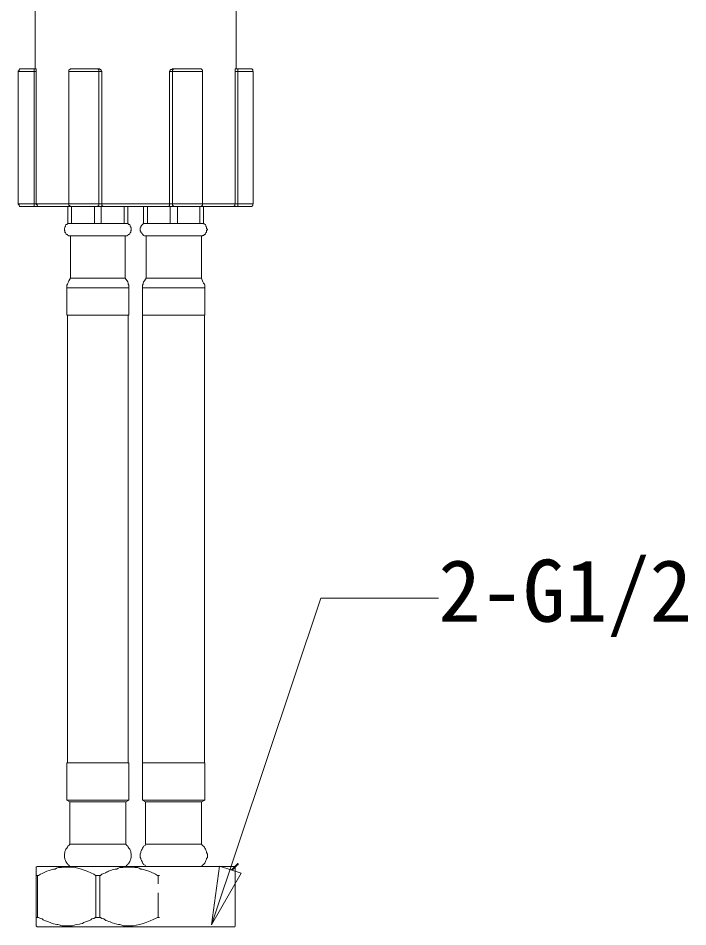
# Model space of a CAD drawing. Units: millimetres at full size, sheet at 1:4; details may follow other scales. Extents: x -400 to 402, y -550 to 540.
# Drawn here: x -213 to -86.5, y -240.4 to -68.8 of the extents above; entities that cross this region are included whole.
import ezdxf
from ezdxf.enums import TextEntityAlignment as Align

# ---------------------------------------------------------------- set-up
doc = ezdxf.new("R2010")
doc.units = ezdxf.units.MM
doc.header["$LTSCALE"] = 4
doc.layers.add('0-0', color=7, linetype='Continuous', lineweight=18)
doc.styles.add('ＭＳ ゴシック', font='')
doc.styles.get('ＭＳ ゴシック').set_extended_font_data('MS Gothic')

msp = doc.modelspace()

# ---------------------------------------------------------------- linework, layer by layer
at = {"layer": '0-0'}
for p, q in [((-209.848, -57.865), (-209.848, -78.373)), ((-171.842, -57.865), (-171.842, -78.373)), ((-209.66, -78.843), (-213.047, -78.843)), ((-213.046, -78.843), (-213.046, -103.867)), ((-209.754, -78.373), (-212.483, -78.373)), ((-210.036, -78.843), (-210.036, -78.373)), ((-210.036, -103.867), (-210.036, -78.843)), ((-209.66, -103.867), (-209.66, -78.843)), ((-197.243, -78.843), (-203.452, -78.843)), ((-203.451, -78.843), (-203.451, -103.867)), ((-197.995, -78.373), (-202.981, -78.373)), ((-197.806, -103.867), (-197.806, -78.843)), ((-197.242, -103.867), (-197.242, -78.843)), ((-178.24, -78.843), (-184.449, -78.843)), ((-184.448, -78.843), (-184.448, -103.867)), ((-183.883, -78.843), (-183.883, -103.867)), ((-178.71, -78.373), (-183.696, -78.373)), ((-178.239, -78.843), (-178.239, -103.867)), ((-168.644, -78.843), (-172.031, -78.843)), ((-172.03, -78.843), (-172.03, -103.867)), ((-169.209, -78.373), (-171.937, -78.373)), ((-171.56, -78.843), (-171.56, -103.867)), ((-168.643, -78.843), (-168.643, -103.867)), ((-168.644, -103.867), (-213.047, -103.867)), ((-169.209, -104.337), (-212.483, -104.337)), ((-210.036, -104.337), (-210.036, -103.867)), ((-203.639, -104.337), (-203.639, -107.536)), ((-202.98, -104.337), (-202.98, -107.536)), ((-198.653, -104.337), (-198.653, -107.536)), ((-197.336, -104.337), (-197.336, -107.536)), ((-193.009, -104.337), (-193.009, -107.536)), ((-192.35, -104.337), (-192.35, -107.536)), ((-189.34, -104.337), (-189.34, -107.536)), ((-188.587, -104.337), (-188.587, -107.536)), ((-184.354, -104.337), (-184.354, -107.536)), ((-182.943, -104.337), (-182.943, -107.536)), ((-178.709, -104.337), (-178.709, -107.536)), ((-178.051, -104.337), (-178.051, -107.536)), ((-203.64, -107.536), (-192.351, -107.536)), ((-189.34, -107.536), (-178.052, -107.536)), ((-203.169, -109.888), (-192.821, -109.888)), ((-203.169, -117.884), (-203.169, -109.888)), ((-192.82, -117.884), (-192.82, -109.888)), ((-188.87, -109.888), (-178.428, -109.888)), ((-188.869, -117.884), (-188.869, -109.888)), ((-178.427, -117.884), (-178.427, -109.888)), ((-203.169, -117.884), (-192.821, -117.884)), ((-188.87, -117.884), (-178.428, -117.884)), ((-203.828, -119.672), (-192.163, -119.672)), ((-203.827, -124.846), (-203.827, -119.672)), ((-192.162, -124.846), (-192.162, -119.672)), ((-189.529, -119.672), (-177.769, -119.672)), ((-189.528, -124.846), (-189.528, -119.672)), ((-177.769, -124.846), (-177.769, -119.672)), ((-203.828, -124.846), (-192.163, -124.846)), ((-203.733, -209.418), (-203.733, -124.846)), ((-192.256, -209.418), (-192.256, -124.846)), ((-189.529, -124.846), (-177.769, -124.846)), ((-189.528, -209.418), (-189.528, -124.846)), ((-177.863, -209.418), (-177.863, -124.846)), ((-176.546, -239.992), (-155.849, -178.28)), ((-155.849, -178.28), (-133.648, -178.28)), ((-203.828, -209.418), (-192.163, -209.418)), ((-203.827, -216.474), (-203.827, -209.418)), ((-192.162, -216.474), (-192.162, -209.418)), ((-189.529, -209.418), (-177.769, -209.418)), ((-189.528, -216.474), (-189.528, -209.418)), ((-177.769, -216.474), (-177.769, -209.418)), ((-203.828, -216.474), (-192.163, -216.474)), ((-203.263, -216.756), (-203.828, -216.474)), ((-203.263, -216.756), (-192.727, -216.756)), ((-203.263, -224.752), (-203.263, -216.756)), ((-192.726, -216.756), (-192.162, -216.474)), ((-192.726, -224.752), (-192.726, -216.756)), ((-189.529, -216.474), (-177.769, -216.474)), ((-188.964, -216.756), (-189.529, -216.474)), ((-188.964, -216.756), (-178.428, -216.756)), ((-188.963, -224.752), (-188.963, -216.756)), ((-178.427, -216.756), (-177.769, -216.474)), ((-178.427, -224.752), (-178.427, -216.756)), ((-203.263, -224.752), (-192.727, -224.752)), ((-188.964, -224.752), (-178.428, -224.752)), ((-209.66, -229.08), (-209.471, -228.986)), ((-209.66, -240.18), (-209.66, -229.08)), ((-209.472, -228.986), (-172.125, -228.986)), ((-172.03, -240.18), (-172.03, -229.08)), ((-209.66, -230.679), (-209.378, -230.679)), ((-209.377, -238.581), (-209.377, -230.679)), ((-198.372, -230.679), (-197.619, -230.679)), ((-198.371, -238.581), (-198.371, -230.679)), ((-197.618, -238.581), (-197.618, -230.679)), ((-186.612, -230.679), (-186.33, -230.679)), ((-186.611, -232.278), (-186.611, -230.679)), ((-186.611, -238.581), (-186.611, -233.972)), ((-209.66, -238.581), (-209.378, -238.581)), ((-209.472, -240.369), (-209.66, -240.18)), ((-198.372, -238.581), (-197.619, -238.581)), ((-186.612, -238.581), (-186.33, -238.581)), ((-172.124, -240.369), (-172.03, -240.18)), ((-209.472, -240.369), (-172.125, -240.369))]:
    msp.add_line(p, q, dxfattribs=at)
for points in [[(-212.482, -78.373), (-212.576, -78.373), (-212.67, -78.373), (-212.764, -78.373), (-212.764, -78.467), (-212.858, -78.467), (-212.858, -78.561), (-212.858, -78.749), (-213.046, -78.749), (-213.046, -78.843)], [(-209.754, -78.373), (-209.66, -78.373), (-209.66, -78.843)], [(-202.98, -78.373), (-203.074, -78.373), (-203.169, -78.373), (-203.263, -78.467), (-203.451, -78.561), (-203.451, -78.749), (-203.451, -78.843)], [(-197.806, -78.843), (-197.806, -78.561), (-197.9, -78.561), (-197.9, -78.467), (-197.994, -78.373), (-198.183, -78.373)], [(-197.994, -78.373), (-197.618, -78.373), (-197.618, -78.467), (-197.524, -78.467), (-197.43, -78.561), (-197.336, -78.561), (-197.336, -78.749), (-197.242, -78.843)], [(-184.448, -78.843), (-184.354, -78.749), (-184.354, -78.561), (-184.26, -78.561), (-184.26, -78.467), (-183.977, -78.467), (-183.977, -78.373), (-183.695, -78.373)], [(-183.883, -78.843), (-183.883, -78.561), (-183.789, -78.561), (-183.789, -78.467), (-183.695, -78.373), (-183.413, -78.373)], [(-178.239, -78.843), (-178.239, -78.749), (-178.239, -78.561), (-178.333, -78.561), (-178.333, -78.467), (-178.427, -78.467), (-178.427, -78.373), (-178.615, -78.373), (-178.709, -78.373)], [(-172.03, -78.843), (-172.03, -78.373), (-171.936, -78.373)], [(-171.56, -78.843), (-171.56, -78.373), (-171.654, -78.373)], [(-168.643, -78.843), (-168.737, -78.843), (-168.737, -78.749), (-168.737, -78.561), (-168.737, -78.467), (-168.831, -78.467), (-168.831, -78.373), (-169.02, -78.373), (-169.114, -78.373), (-169.208, -78.373)], [(-213.046, -103.867), (-213.046, -103.961), (-212.858, -103.961), (-212.858, -104.149), (-212.858, -104.243), (-212.764, -104.243), (-212.764, -104.337), (-212.67, -104.337), (-212.576, -104.337), (-212.482, -104.337)], [(-209.095, -104.337), (-209.377, -104.337), (-209.377, -104.243), (-209.471, -104.243), (-209.471, -103.961), (-209.66, -103.961), (-209.66, -103.867)], [(-203.451, -103.867), (-203.451, -103.961), (-203.451, -104.149), (-203.263, -104.149), (-203.263, -104.243), (-203.169, -104.337), (-203.074, -104.337), (-202.98, -104.337)], [(-198.183, -104.337), (-197.994, -104.337), (-197.994, -104.243), (-197.9, -104.243), (-197.9, -104.149), (-197.806, -104.149), (-197.806, -103.867)], [(-196.96, -104.337), (-197.054, -104.337), (-197.054, -104.243), (-197.242, -104.243), (-197.242, -103.867)], [(-184.636, -104.337), (-184.542, -104.337), (-184.542, -104.243), (-184.448, -104.149), (-184.448, -103.867)], [(-183.413, -104.337), (-183.695, -104.337), (-183.695, -104.243), (-183.789, -104.243), (-183.789, -104.149), (-183.883, -104.149), (-183.883, -103.867)], [(-178.709, -104.337), (-178.615, -104.337), (-178.427, -104.337), (-178.427, -104.243), (-178.333, -104.243), (-178.333, -104.149), (-178.239, -104.149), (-178.239, -103.961), (-178.239, -103.867)], [(-172.594, -104.337), (-172.218, -104.337), (-172.218, -104.243), (-172.124, -104.243), (-172.124, -103.867), (-172.03, -103.867)], [(-171.654, -104.337), (-171.56, -104.337), (-171.56, -103.867)], [(-169.208, -104.337), (-169.114, -104.337), (-169.02, -104.337), (-168.831, -104.337), (-168.831, -104.243), (-168.737, -104.149), (-168.737, -103.961), (-168.737, -103.867), (-168.643, -103.867)], [(-203.545, -107.536), (-203.639, -107.63), (-203.733, -107.63), (-203.827, -107.724), (-204.015, -107.724), (-204.015, -107.818), (-204.109, -107.912), (-204.109, -108.1), (-204.203, -108.194), (-204.203, -108.289), (-204.203, -108.383), (-204.297, -108.477), (-204.297, -108.665), (-204.297, -108.759), (-204.297, -108.853), (-204.203, -108.947), (-204.203, -109.041), (-204.203, -109.229), (-204.109, -109.229), (-204.109, -109.323), (-204.015, -109.417), (-204.015, -109.512), (-203.827, -109.606), (-203.733, -109.606), (-203.639, -109.794), (-203.545, -109.794), (-203.545, -109.888), (-203.451, -109.888), (-203.263, -109.888), (-203.169, -109.888)], [(-192.82, -109.888), (-192.726, -109.888), (-192.538, -109.888), (-192.444, -109.888), (-192.35, -109.794), (-192.256, -109.606), (-192.162, -109.606), (-191.974, -109.512), (-191.974, -109.417), (-191.88, -109.323), (-191.88, -109.229), (-191.786, -109.229), (-191.786, -109.041), (-191.786, -108.947), (-191.691, -108.853), (-191.691, -108.759), (-191.691, -108.665), (-191.691, -108.477), (-191.691, -108.383), (-191.786, -108.289), (-191.786, -108.194), (-191.88, -108.1), (-191.88, -107.912), (-191.974, -107.818), (-191.974, -107.724), (-192.162, -107.724), (-192.256, -107.63), (-192.35, -107.536), (-192.444, -107.536)], [(-189.151, -107.536), (-189.34, -107.536), (-189.434, -107.63), (-189.528, -107.724), (-189.622, -107.724), (-189.622, -107.818), (-189.716, -107.912), (-189.904, -108.1), (-189.904, -108.194), (-189.904, -108.289), (-189.998, -108.383), (-189.998, -108.477), (-189.998, -108.665), (-189.998, -108.759), (-189.998, -108.853), (-189.998, -108.947), (-189.904, -109.041), (-189.904, -109.229), (-189.716, -109.323), (-189.622, -109.417), (-189.622, -109.512), (-189.528, -109.606), (-189.434, -109.606), (-189.434, -109.794), (-189.34, -109.794), (-189.151, -109.888), (-189.057, -109.888), (-188.963, -109.888), (-188.869, -109.888)], [(-178.427, -109.888), (-178.333, -109.888), (-178.239, -109.888), (-178.145, -109.794), (-178.051, -109.794), (-177.863, -109.606), (-177.769, -109.606), (-177.674, -109.512), (-177.674, -109.417), (-177.58, -109.323), (-177.58, -109.229), (-177.486, -109.229), (-177.486, -109.041), (-177.486, -108.947), (-177.486, -108.853), (-177.298, -108.759), (-177.298, -108.665), (-177.486, -108.477), (-177.486, -108.383), (-177.486, -108.289), (-177.486, -108.194), (-177.58, -108.1), (-177.58, -107.912), (-177.674, -107.818), (-177.674, -107.724), (-177.769, -107.724), (-177.863, -107.63), (-178.051, -107.63), (-178.145, -107.536)], [(-203.17, -117.884), (-203.264, -118.072), (-203.452, -118.354), (-203.546, -118.543), (-203.64, -118.825), (-203.735, -119.013), (-203.829, -119.201), (-203.829, -119.483), (-203.829, -119.672)], [(-192.163, -119.672), (-192.163, -119.483), (-192.163, -119.201), (-192.257, -119.013), (-192.257, -118.825), (-192.352, -118.543), (-192.446, -118.354), (-192.728, -118.072), (-192.822, -117.884)], [(-188.871, -117.884), (-188.965, -118.072), (-189.153, -118.354), (-189.341, -118.543), (-189.435, -118.825), (-189.435, -119.013), (-189.529, -119.201), (-189.529, -119.483), (-189.529, -119.672)], [(-177.77, -119.672), (-177.77, -119.483), (-177.77, -119.201), (-177.864, -119.013), (-178.052, -118.825), (-178.146, -118.543), (-178.24, -118.354), (-178.335, -118.072), (-178.429, -117.884)], [(-203.264, -224.752), (-203.452, -225.034), (-203.64, -225.129), (-203.735, -225.317), (-203.829, -225.505), (-204.017, -225.693), (-204.111, -225.881), (-204.205, -226.163), (-204.205, -226.352), (-204.299, -226.634), (-204.299, -226.822), (-204.299, -227.01), (-204.299, -227.292), (-204.205, -227.48), (-204.205, -227.574), (-204.111, -227.857), (-204.017, -228.045), (-203.829, -228.327), (-203.735, -228.421), (-203.64, -228.609), (-203.452, -228.703), (-203.264, -228.986)], [(-192.728, -228.986), (-192.54, -228.703), (-192.352, -228.609), (-192.257, -228.421), (-192.163, -228.327), (-191.975, -228.045), (-191.881, -227.857), (-191.787, -227.574), (-191.787, -227.48), (-191.693, -227.292), (-191.693, -227.01), (-191.693, -226.822), (-191.693, -226.634), (-191.787, -226.352), (-191.787, -226.163), (-191.881, -225.881), (-191.975, -225.693), (-192.163, -225.505), (-192.257, -225.317), (-192.352, -225.129), (-192.54, -225.034), (-192.728, -224.752)], [(-188.963, -224.752), (-189.057, -225.034), (-189.34, -225.129), (-189.434, -225.317), (-189.528, -225.505), (-189.622, -225.693), (-189.716, -225.881), (-189.904, -226.163), (-189.904, -226.352), (-189.998, -226.634), (-189.998, -226.822), (-189.998, -227.01), (-189.998, -227.292), (-189.904, -227.48), (-189.904, -227.574), (-189.716, -227.857), (-189.622, -228.045), (-189.528, -228.327), (-189.434, -228.421), (-189.34, -228.609), (-189.057, -228.703), (-188.963, -228.986)], [(-177.58, -227.857), (-177.486, -227.574), (-177.486, -227.48), (-177.298, -227.292), (-177.298, -227.01), (-177.298, -226.822), (-177.298, -226.634), (-177.486, -226.352), (-177.486, -226.163), (-177.58, -225.881), (-177.674, -225.693), (-177.769, -225.505), (-177.863, -225.317), (-178.051, -225.129), (-178.239, -225.034), (-178.427, -224.752)], [(-178.429, -228.986), (-178.24, -228.703), (-178.052, -228.609), (-177.864, -228.421), (-177.77, -228.327), (-177.676, -228.045), (-177.582, -227.857)], [(-209.377, -230.679), (-209.189, -230.679), (-208.813, -230.397), (-208.531, -230.303), (-208.017, -230.038), (-207.607, -229.862), (-207.188, -229.718), (-206.649, -229.55), (-206.367, -229.456), (-206.085, -229.456), (-205.803, -229.268), (-205.426, -229.174), (-204.862, -229.174), (-204.674, -229.08), (-203.545, -229.08), (-202.306, -229.191), (-201.089, -229.506), (-199.902, -229.937), (-198.747, -230.397), (-198.465, -230.679), (-198.371, -230.679)], [(-197.618, -230.679), (-197.524, -230.679), (-197.242, -230.397), (-196.866, -230.303), (-196.57, -230.168), (-196.335, -230.054), (-196.139, -229.957), (-195.96, -229.871), (-195.776, -229.792), (-195.567, -229.716), (-195.31, -229.637), (-194.984, -229.55), (-194.702, -229.456), (-194.42, -229.456), (-194.137, -229.268), (-193.855, -229.174), (-193.291, -229.174), (-193.009, -229.08), (-191.315, -229.08), (-191.033, -229.174), (-190.469, -229.174), (-190.186, -229.268), (-189.904, -229.456), (-189.622, -229.456), (-189.34, -229.55), (-188.334, -229.876), (-187.364, -230.303), (-187.082, -230.397), (-186.706, -230.679), (-186.611, -230.679)], [(-209.377, -238.581), (-209.189, -238.581), (-208.813, -238.769), (-208.531, -238.863), (-208.295, -239.054), (-208.093, -239.177), (-207.909, -239.253), (-207.724, -239.306), (-207.523, -239.356), (-207.288, -239.426), (-207.002, -239.536), (-206.649, -239.71), (-206.367, -239.804), (-206.085, -239.898), (-205.772, -239.904), (-205.522, -239.941), (-205.316, -240), (-205.135, -240.066), (-204.962, -240.13), (-204.777, -240.178), (-204.561, -240.199), (-204.297, -240.18), (-203.263, -240.18), (-202.81, -240.172), (-202.444, -240.057), (-202.041, -239.933), (-201.475, -239.898), (-201.287, -239.804), (-200.911, -239.71), (-200.61, -239.542), (-200.354, -239.432), (-200.131, -239.361), (-199.929, -239.307), (-199.739, -239.251), (-199.549, -239.172), (-199.347, -239.05), (-199.123, -238.863), (-198.747, -238.769), (-198.465, -238.581), (-198.371, -238.581)], [(-197.618, -238.581), (-197.524, -238.581), (-197.242, -238.769), (-196.866, -238.863), (-196.489, -239.146), (-196.207, -239.24), (-195.925, -239.334), (-195.643, -239.428), (-195.266, -239.616), (-194.42, -239.898), (-194.089, -239.915), (-193.841, -239.956), (-193.65, -240.013), (-193.493, -240.075), (-193.346, -240.132), (-193.185, -240.176), (-192.987, -240.195), (-192.726, -240.18), (-191.88, -240.18), (-191.344, -240.156), (-190.74, -240.063), (-190.091, -239.915), (-189.424, -239.723), (-188.764, -239.5), (-188.137, -239.259), (-187.568, -239.011), (-187.082, -238.769), (-186.706, -238.581), (-186.611, -238.581)]]:
    msp.add_lwpolyline(points, dxfattribs=at)
for points in [[(-176.546, -239.992), (-175.04, -228.892), (-170.901, -230.209)], [(-176.546, -239.992), (-175.04, -228.892), (-170.901, -230.209)], [(-171.433, -228.482), (-172.629, -229.678), (-172.723, -229.584), (-171.527, -228.387)]]:
    msp.add_lwpolyline(points, close=True, dxfattribs=at)

# ---------------------------------------------------------------- texts
at = {"layer": '0-0', "style": 'ＭＳ ゴシック'}
msp.add_text('2-G1/2', height=11.73, dxfattribs=at).set_placement((-133.648, -186.28), align=Align.BOTTOM_LEFT)

doc.saveas('drawing.dxf')
